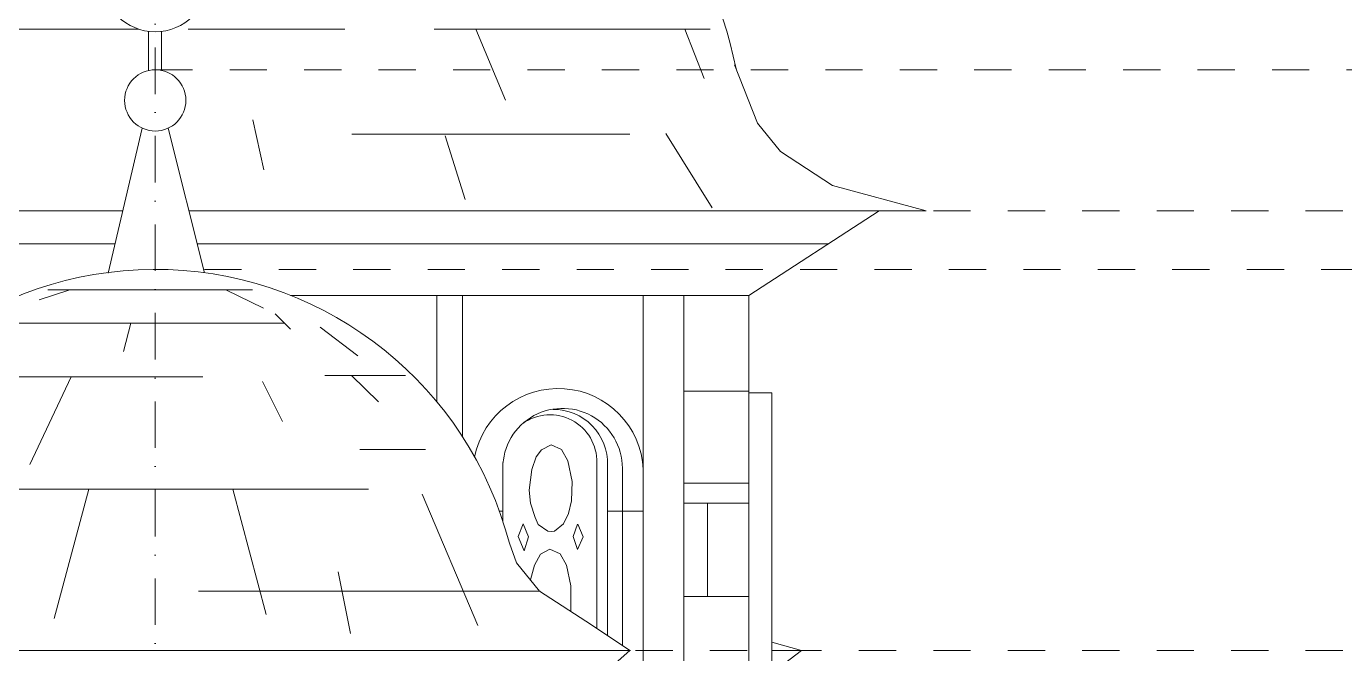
# Model space of a CAD drawing. Header units: millimetres. Extents: x -490789 to -449459, y 209001 to 327650.
# Drawn here: x -475692 to -470695, y 291177 to 293554 of the extents above; entities that cross this region are included whole.
import ezdxf

# ---------------------------------------------------------------- set-up
doc = ezdxf.new("R2010")
doc.units = ezdxf.units.MM
doc.header["$MEASUREMENT"] = 0
doc.linetypes.add('Штриховая', pattern=[282.222223, 141.111112, -141.111112])
doc.linetypes.add('Штрихпунктирная', pattern=[335.138881, 176.388884, -88.194442, 0, -70.555556])
for name, color, linetype, lineweight in [('0_Ном._пера__7_Ном._пера__5_Ном._пера__5', 5, 'Continuous', 18), ('0_Ном._пера__7_Ном._пера__7_Ном._пера__1', 1, 'Continuous', 18), ('0_Ном._пера__7_Ном._пера__7_Ном._пера__7', 7, 'Continuous', 18), ('0_Ном._пера__7_Ном._пера__8_Ном._пера__8', 8, 'Continuous', 18), ('0_Ном_пера__14_Ном_пера__14_Ном_пера__14_Ном_пера__14_Ном_пера__14_Ном_пера__14_Ном_пера__14_Ном_пера__14_Ном_пера__14_Ном_пера__14_Ном_пера__14_Ном_пера__14_Ном_пера__14_Ном_пера__14_Ном_пера__14_Ном_пера__14_Ном_пера__14_Ном._пера__14_Ном_пера__14_Ном_2_Ном._пера__8', 8, 'Continuous', 18), ('0_Ном_пера__15_Ном_пера__15_Ном_пера__15_Ном_пера__15_Ном_пера__15_Ном_пера__15_Ном_пера__15_Ном_пера__15_Ном_пера__15_Ном_пера__15_Ном_пера__15_Ном_пера__15_Ном_пера__15_Ном_пера__15_Ном_пера__15_Ном._пера__15_Ном_пера__15_Ном._пера__15_Ном_пера__15_Но_1_Ном._пера__8', 8, 'Continuous', 18), ('0_Ном_пера__1_Ном_пера__1_Ном_пера__1_Ном._пера__1_Ном_пера__1_Ном_пера__1_Ном_пера__1_Ном_пера__1_Ном_пера__1_Ном_пера__1_Ном_пера__1_Ном_пера__1_Ном_пера__1_Ном_пера__1_Ном_пера__1_Ном_пера__1_Ном_пера__1_Ном_пера__1_Ном_пера__1_Ном_пера__1_Ном_пера___D_Ном._пера__1', 1, 'Continuous', 18), ('0_Ном_пера__1_Ном_пера__1_Ном_пера__1_Ном_пера__1_Ном_пера__1_Ном_пера__1_Ном_пера__1_Ном_пера__1_Ном_пера__1_Ном_пера__12_Ном_пера__12_Ном_пера__12_Ном_пера__12_Ном_пера__12_Ном_пера__12_Ном_пера__12_Ном_пера__12_Ном_пера__1_Ном_пера__1_Ном_пера__1_Ном_9_Ном._пера__12', 12, 'Continuous', 18), ('0_Ном_пера__5_Ном_пера__5_Ном_пера__5_Ном_пера__5_Ном_пера__5_Ном_пера__5_Ном_пера__5_Ном_пера__5_Ном_пера__5_Ном_пера__5_Ном_пера__5_Ном_пера__5_Ном_пера__5_Ном_пера__5_Ном_пера__5_Ном_пера__5_Ном._пера__5_Ном_пера__5_Ном_пера__5_Ном_пера__5_Ном_пера___7_Ном._пера__5', 5, 'Continuous', 18), ('0_Ном_пера__7_Ном._пера__7_Ном_пера__7_Ном_пера__7_Ном_пера__7_Ном_пера__7_Ном_пера__7_Ном_пера__7_Ном_пера__7_Ном_пера__7_Ном_пера__7_Ном_пера__7_Ном_пера__7_Ном_пера__7_Ном_пера__7_Ном_пера__7_Ном_пера__7_Ном_пера__7_Ном_пера__7_Ном_пера__7_Ном_пера___7_Ном._пера__7', 7, 'Continuous', 18), ('0_Ном_пера__7_Ном_пера__7_Ном_пера__7_Ном_пера__7_Ном_пера__7_Ном_пера__7_Ном_пера__7_Ном_пера__7_Ном_пера__7_Ном._пера__7_Ном_пера__7_Ном_пера__7_Ном_пера__7_Ном_пера__7_Ном_пера__7_Ном_пера__7_Ном_пера__7_Ном_пера__7_Ном_пера__7_Ном_пера__7_Ном_пера___7_Ном._пера__7', 7, 'Continuous', 18), ('0_Ном_пера__7_Ном_пера__7_Ном_пера__7_Ном_пера__7_Ном_пера__7_Ном_пера__7_Ном_пера__7_Ном_пера__7_Ном_пера__7_Ном_пера__7_Ном_пера__7_Ном_пера__7_Ном_пера__7_Ном_пера__7_Ном_пера__7_Ном_пера__7_Ном_пера__7_Ном_пера__7_Ном._пера__7_Ном_пера__7_Ном._пера__5_Ном._пера__7', 7, 'Continuous', 18), ('0_Ном_пера__7_Ном_пера__7_Ном_пера__7_Ном_пера__7_Ном_пера__7_Ном_пера__7_Ном_пера__7_Ном_пера__7_Ном_пера__7_Ном_пера__7_Ном_пера__7_Ном_пера__7_Ном_пера__7_Ном_пера__7_Ном_пера__7_Ном_пера__7_Ном_пера__7_Ном_пера__7_Ном_пера__7_Ном_пера__7_Ном_пера__7_C_Ном._пера__1', 1, 'Continuous', 18), ('0_Ном_пера__7_Ном_пера__7_Ном_пера__7_Ном_пера__7_Ном_пера__7_Ном_пера__7_Ном_пера__7_Ном_пера__7_Ном_пера__7_Ном_пера__7_Ном_пера__7_Ном_пера__7_Ном_пера__7_Ном_пера__7_Ном_пера__7_Ном_пера__7_Ном_пера__7_Ном_пера__7_Ном_пера__7_Ном_пера__7_Ном_пера__7_C_Ном._пера__7', 7, 'Continuous', 18), ('0_Ном_пера__7_Ном_пера__7_Ном_пера__7_Ном_пера__7_Ном_пера__7_Ном_пера__7_Ном_пера__7_Ном_пера__7_Ном_пера__7_Ном_пера__7_Ном_пера__7_Ном_пера__7_Ном_пера__7_Ном_пера__7_Ном_пера__7_Ном_пера__7_Ном_пера__7_Ном_пера__7_Ном_пера__7_Ном_пера__7_Ном_пера__7_C_Ном._пера__8', 8, 'Continuous', 18), ('0_Ном_пера__7_Ном_пера__7_Ном_пера__7_Ном_пера__7_Ном_пера__7_Ном_пера__7_Ном_пера__7_Ном_пера__7_Ном_пера__7_Ном_пера__7_Ном_пера__7_Ном_пера__7_Ном_пера__7_Ном_пера__7_Ном_пера__7_Ном_пера__7_Ном_пера__7_Ном_пера__7_Ном_пера__7_Ном_пера__7_Ном_пера__7_E_Ном._пера__7', 7, 'Continuous', 18), ('hatch_Ном_пера__254_Ном_пера__254_Ном_пера__254_Ном._пера__254_Ном_пера__254_Ном._пера__9_Ном_пера__9_Ном_пера__9_Ном_пера__12_Ном_пера__12_Ном_пера__12_Ном_пера__12_Ном_пера__12_Ном_пера__12_Ном_пера__12_Ном_пера__12_Ном_пера__12_Ном_пера__12_Ном_пера__2_Ном._пера__7', 7, 'Continuous', 18), ('Line 0.25_Ном_пера__7_Ном_пера__7_Ном_пера__7_Ном_пера__7_Ном_пера__7_Ном_пера__7_Ном_пера__7_Ном_пера__7_Ном_пера__7_Ном_пера__7_Ном_пера__7_Ном._пера__7_Ном._пера__7_Ном._пера__7_Ном._пера__7_Ном._пера__102_Ном._пера__102', 102, 'Continuous', 18)]:
    doc.layers.add(name, color=color, linetype=linetype, lineweight=lineweight)

msp = doc.modelspace()

# ---------------------------------------------------------------- linework, layer by layer
at = {"layer": '0_Ном._пера__7_Ном._пера__5_Ном._пера__5', "linetype": 'Continuous'}
for p, q in [((-473739.1, 291949.6), (-473702.9, 291968.3)), ((-473702.9, 291968.3), (-473663.8, 291950.4)), ((-473776.5, 291875.1), (-473759.4, 291922.9)), ((-473759.4, 291922.9), (-473739.1, 291949.6)), ((-473663.8, 291950.4), (-473640.1, 291907.7)), ((-473786.7, 291796.6), (-473776.5, 291875.1)), ((-473640.1, 291907.7), (-473623.5, 291829.5)), ((-473623.5, 291829.5), (-473625.9, 291756)), ((-473781.7, 291747.3), (-473786.7, 291796.6)), ((-473763.5, 291693), (-473781.7, 291747.3)), ((-473625.9, 291756), (-473637.7, 291708.6)), ((-473752.7, 291666.5), (-473763.5, 291693)), ((-473716.1, 291640.6), (-473752.7, 291666.5)), ((-473656.7, 291668.3), (-473690.6, 291640.6)), ((-473637.7, 291708.6), (-473656.7, 291668.3)), ((-473716.1, 291640.6), (-473702.9, 291640.1)), ((-473690.4, 291640.7), (-473702.9, 291640.1)), ((-473743.9, 291554.4), (-473707.7, 291573.2)), ((-473707.7, 291573.2), (-473668.6, 291555.2)), ((-473766.1, 291512), (-473781.3, 291456.2)), ((-473743.9, 291554.4), (-473766.1, 291512)), ((-473668.6, 291555.2), (-473644.9, 291512.5)), ((-473644.9, 291512.5), (-473628.3, 291434.3)), ((-473628.3, 291434.3), (-473628.3, 291388.4)), ((-473628.3, 291388.4), (-473628.3, 291336.8))]:
    msp.add_line(p, q, dxfattribs=at)
at = {"layer": '0_Ном._пера__7_Ном._пера__7_Ном._пера__1', "linetype": 'Continuous'}
msp.add_line((-473885.9, 291901.4), (-473885.9, 291717.1), dxfattribs=at)
for centre, radius, start, end in [((-473676.4, 291858.5), 323.2, 2.9811, 168.5328), ((-473659.7, 291879.6), 226.7, 359.9846, 183.6848), ((-473695.6, 291896), 206.7, 358.7769, 90.1004)]:
    msp.add_arc(centre, radius, start, end, dxfattribs=at)
at = {"layer": '0_Ном._пера__7_Ном._пера__7_Ном._пера__7', "linetype": 'Continuous'}
for p, q in [((-472920.8, 293186.9), (-473007.6, 293407.8)), ((-475253.8, 293168.4), (-475382.3, 292619.2)), ((-475017.4, 292619.3), (-475155.1, 293167.8)), ((-472833.2, 293079.2), (-472920.8, 293186.9)), ((-472636.1, 292951.1), (-472833.2, 293079.2)), ((-472281.4, 292855), (-472636.1, 292951.1)), ((-478128.6, 292855), (-475327.1, 292855)), ((-475076.6, 292855), (-472281.4, 292855)), ((-472953.7, 292534.3), (-472460.2, 292855)), ((-477724.7, 292729.4), (-475356.5, 292729.4)), ((-475045.1, 292729.4), (-472653.5, 292729.4)), ((-472953.7, 292534.3), (-474690.4, 292534.3)), ((-474135.9, 292130.9), (-474135.9, 292534.3)), ((-474038.7, 292534.3), (-474038.7, 291998.4)), ((-473353.8, 292534.3), (-473353.8, 289246.9)), ((-473200.1, 290856.3), (-473200.1, 292534.3)), ((-472953.7, 292534.3), (-472953.7, 291000)), ((-472866.4, 292165.4), (-472953.7, 292165.4)), ((-472866.4, 292165.4), (-472866.4, 291082.1)), ((-473529.8, 291272.6), (-473529.8, 291907.5)), ((-473353.8, 291859.3), (-473353.8, 291473)), ((-473489, 291717.1), (-473489, 291245.6)), ((-473433, 291717.1), (-473433, 291208.6)), ((-473834.5, 291521.5), (-473861.5, 291595.4)), ((-473746.8, 291413.9), (-473834.5, 291521.5)), ((-473549.8, 291285.8), (-473746.8, 291413.9)), ((-473404.3, 291189.6), (-473549.8, 291285.8)), ((-472753.8, 291189.6), (-472866.4, 291220.1)), ((-477000, 291189.6), (-473402.3, 291189.6)), ((-473765.6, 290869), (-473404.3, 291189.6)), ((-472866.4, 291102.6), (-472753.8, 291189.6))]:
    msp.add_line(p, q, dxfattribs=at)
msp.add_circle((-475203.7, 293273.2), 116.1, dxfattribs=at)
for centre, radius, start, end in [((-475203.7, 292911.3), 2254.1, 12.3238, 167.2735), ((-475203.7, 291245.9), 1387, 14.5944, 161.3327), ((-473707.5, 291904.2), 177.7, 358.7769, 125.3307)]:
    msp.add_arc(centre, radius, start, end, dxfattribs=at)
at = {"layer": '0_Ном._пера__7_Ном._пера__8_Ном._пера__8', "linetype": 'Continuous'}
for p, q in [((-475079.1, 293543.6), (-474485, 293543.6)), ((-474458.4, 293145.1), (-473404.3, 293145.1))]:
    msp.add_line(p, q, dxfattribs=at)
at = {"layer": '0_Ном_пера__14_Ном_пера__14_Ном_пера__14_Ном_пера__14_Ном_пера__14_Ном_пера__14_Ном_пера__14_Ном_пера__14_Ном_пера__14_Ном_пера__14_Ном_пера__14_Ном_пера__14_Ном_пера__14_Ном_пера__14_Ном_пера__14_Ном_пера__14_Ном_пера__14_Ном._пера__14_Ном_пера__14_Ном_2_Ном._пера__8', "linetype": 'Continuous'}
for p, q in [((-477275.9, 293542.5), (-475266.1, 293542.5)), ((-474146.2, 293543.6), (-473100.4, 293543.6)), ((-473988.5, 293543.6), (-473876.2, 293274)), ((-473196.9, 293543.6), (-473122.7, 293356.2)), ((-473268.5, 293147.7), (-473092.5, 292866.7)), ((-475530.8, 292553.8), (-475643.7, 292517.3)), ((-475610.9, 292555.9), (-474835.1, 292555.9)), ((-474936.1, 292555.9), (-474792.8, 292486.3)), ((-474748.5, 292464.5), (-474690.5, 292406.5)), ((-475781.5, 292429.3), (-474713.3, 292429.3)), ((-475296.3, 292429.3), (-475324.2, 292322.1)), ((-474578.8, 292414), (-474435.5, 292304.8)), ((-476141.2, 292226.4), (-475023, 292226.4)), ((-475522.3, 292226.4), (-475679.3, 291894.2)), ((-474561.4, 292231), (-474254.8, 292231)), ((-474460.3, 292231), (-474358, 292131.3)), ((-474797.6, 292208.1), (-474721.9, 292056.7)), ((-474428.6, 291950.1), (-474179.3, 291950.1)), ((-476457.1, 291799.9), (-474395.2, 291799.9)), ((-475455.5, 291799.9), (-475586.9, 291309.7)), ((-474910.1, 291799.9), (-474782.9, 291325.3)), ((-474192.1, 291781.5), (-473981.1, 291283.5)), ((-475040.3, 291413.9), (-473744.9, 291413.9))]:
    msp.add_line(p, q, dxfattribs=at)
at = {"layer": '0_Ном_пера__15_Ном_пера__15_Ном_пера__15_Ном_пера__15_Ном_пера__15_Ном_пера__15_Ном_пера__15_Ном_пера__15_Ном_пера__15_Ном_пера__15_Ном_пера__15_Ном_пера__15_Ном_пера__15_Ном_пера__15_Ном_пера__15_Ном._пера__15_Ном_пера__15_Ном._пера__15_Ном_пера__15_Но_1_Ном._пера__8', "linetype": 'Continuous'}
for p, q in [((-474834.1, 293199.7), (-474792.4, 293010)), ((-474510.3, 291487.6), (-474464, 291253.3))]:
    msp.add_line(p, q, dxfattribs=at)
at = {"layer": '0_Ном_пера__1_Ном_пера__1_Ном_пера__1_Ном._пера__1_Ном_пера__1_Ном_пера__1_Ном_пера__1_Ном_пера__1_Ном_пера__1_Ном_пера__1_Ном_пера__1_Ном_пера__1_Ном_пера__1_Ном_пера__1_Ном_пера__1_Ном_пера__1_Ном_пера__1_Ном_пера__1_Ном_пера__1_Ном_пера__1_Ном_пера___D_Ном._пера__1', "linetype": 'Continuous'}
for p, q in [((-473200.1, 291823.4), (-472953.7, 291823.4)), ((-473200.1, 291747.4), (-472953.7, 291747.4))]:
    msp.add_line(p, q, dxfattribs=at)
at = {"layer": '0_Ном_пера__1_Ном_пера__1_Ном_пера__1_Ном_пера__1_Ном_пера__1_Ном_пера__1_Ном_пера__1_Ном_пера__1_Ном_пера__1_Ном_пера__12_Ном_пера__12_Ном_пера__12_Ном_пера__12_Ном_пера__12_Ном_пера__12_Ном_пера__12_Ном_пера__12_Ном_пера__1_Ном_пера__1_Ном_пера__1_Ном_9_Ном._пера__12', "linetype": 'Штрихпунктирная'}
msp.add_line((-475203.7, 278211.6), (-475203.7, 296757.3), dxfattribs=at)
at = {"layer": '0_Ном_пера__5_Ном_пера__5_Ном_пера__5_Ном_пера__5_Ном_пера__5_Ном_пера__5_Ном_пера__5_Ном_пера__5_Ном_пера__5_Ном_пера__5_Ном_пера__5_Ном_пера__5_Ном_пера__5_Ном_пера__5_Ном_пера__5_Ном_пера__5_Ном._пера__5_Ном_пера__5_Ном_пера__5_Ном_пера__5_Ном_пера___7_Ном._пера__5', "linetype": 'Continuous'}
for p, q in [((-473809.6, 291668.4), (-473828, 291621.3)), ((-473809.2, 291668.6), (-473788.8, 291620)), ((-473602.6, 291667.7), (-473619.1, 291620.7)), ((-473602.2, 291667.9), (-473581.8, 291619.3)), ((-473828, 291621.4), (-473805, 291567.2)), ((-473788.8, 291620), (-473805, 291567.2)), ((-473619.1, 291620.7), (-473602.6, 291571.1)), ((-473581.8, 291619.3), (-473602.6, 291571.1))]:
    msp.add_line(p, q, dxfattribs=at)
at = {"layer": '0_Ном_пера__7_Ном._пера__7_Ном_пера__7_Ном_пера__7_Ном_пера__7_Ном_пера__7_Ном_пера__7_Ном_пера__7_Ном_пера__7_Ном_пера__7_Ном_пера__7_Ном_пера__7_Ном_пера__7_Ном_пера__7_Ном_пера__7_Ном_пера__7_Ном_пера__7_Ном_пера__7_Ном_пера__7_Ном_пера__7_Ном_пера___7_Ном._пера__7', "linetype": 'Continuous'}
msp.add_line((-473110.2, 291394.1), (-473110.2, 291747.4), dxfattribs=at)
at = {"layer": '0_Ном_пера__7_Ном_пера__7_Ном_пера__7_Ном_пера__7_Ном_пера__7_Ном_пера__7_Ном_пера__7_Ном_пера__7_Ном_пера__7_Ном._пера__7_Ном_пера__7_Ном_пера__7_Ном_пера__7_Ном_пера__7_Ном_пера__7_Ном_пера__7_Ном_пера__7_Ном_пера__7_Ном_пера__7_Ном_пера__7_Ном_пера___7_Ном._пера__7', "linetype": 'Continuous'}
msp.add_line((-472953.7, 292171.7), (-473200.1, 292171.7), dxfattribs=at)
at = {"layer": '0_Ном_пера__7_Ном_пера__7_Ном_пера__7_Ном_пера__7_Ном_пера__7_Ном_пера__7_Ном_пера__7_Ном_пера__7_Ном_пера__7_Ном_пера__7_Ном_пера__7_Ном_пера__7_Ном_пера__7_Ном_пера__7_Ном_пера__7_Ном_пера__7_Ном_пера__7_Ном_пера__7_Ном._пера__7_Ном_пера__7_Ном._пера__5_Ном._пера__7', "linetype": 'Continuous'}
msp.add_line((-472953.7, 291394.1), (-473200.1, 291394.1), dxfattribs=at)
at = {"layer": '0_Ном_пера__7_Ном_пера__7_Ном_пера__7_Ном_пера__7_Ном_пера__7_Ном_пера__7_Ном_пера__7_Ном_пера__7_Ном_пера__7_Ном_пера__7_Ном_пера__7_Ном_пера__7_Ном_пера__7_Ном_пера__7_Ном_пера__7_Ном_пера__7_Ном_пера__7_Ном_пера__7_Ном_пера__7_Ном_пера__7_Ном_пера__7_C_Ном._пера__1', "linetype": 'Continuous'}
for p, q in [((-473489, 291891.6), (-473489, 291717.1)), ((-473433, 291879.5), (-473433, 291717.1)), ((-473885.9, 291717.1), (-473899.3, 291717.1)), ((-473489, 291717.1), (-473353.8, 291717.1))]:
    msp.add_line(p, q, dxfattribs=at)
at = {"layer": '0_Ном_пера__7_Ном_пера__7_Ном_пера__7_Ном_пера__7_Ном_пера__7_Ном_пера__7_Ном_пера__7_Ном_пера__7_Ном_пера__7_Ном_пера__7_Ном_пера__7_Ном_пера__7_Ном_пера__7_Ном_пера__7_Ном_пера__7_Ном_пера__7_Ном_пера__7_Ном_пера__7_Ном_пера__7_Ном_пера__7_Ном_пера__7_C_Ном._пера__7', "linetype": 'Continuous'}
for p, q in [((-473885.9, 291717.1), (-473885.9, 291678.3)), ((-472866.4, 291189.6), (-472753.8, 291189.6))]:
    msp.add_line(p, q, dxfattribs=at)
at = {"layer": '0_Ном_пера__7_Ном_пера__7_Ном_пера__7_Ном_пера__7_Ном_пера__7_Ном_пера__7_Ном_пера__7_Ном_пера__7_Ном_пера__7_Ном_пера__7_Ном_пера__7_Ном_пера__7_Ном_пера__7_Ном_пера__7_Ном_пера__7_Ном_пера__7_Ном_пера__7_Ном_пера__7_Ном_пера__7_Ном_пера__7_Ном_пера__7_C_Ном._пера__8', "linetype": 'Continuous'}
msp.add_line((-474104.9, 293139.3), (-474028.9, 292897.2), dxfattribs=at)
at = {"layer": '0_Ном_пера__7_Ном_пера__7_Ном_пера__7_Ном_пера__7_Ном_пера__7_Ном_пера__7_Ном_пера__7_Ном_пера__7_Ном_пера__7_Ном_пера__7_Ном_пера__7_Ном_пера__7_Ном_пера__7_Ном_пера__7_Ном_пера__7_Ном_пера__7_Ном_пера__7_Ном_пера__7_Ном_пера__7_Ном_пера__7_Ном_пера__7_E_Ном._пера__7', "linetype": 'Continuous'}
msp.add_circle((-475203.7, 293733.2), 200.1, dxfattribs=at)
at = {"layer": 'hatch_Ном_пера__254_Ном_пера__254_Ном_пера__254_Ном._пера__254_Ном_пера__254_Ном._пера__9_Ном_пера__9_Ном_пера__9_Ном_пера__12_Ном_пера__12_Ном_пера__12_Ном_пера__12_Ном_пера__12_Ном_пера__12_Ном_пера__12_Ном_пера__12_Ном_пера__12_Ном_пера__12_Ном_пера__2_Ном._пера__7', "linetype": 'Continuous'}
for p, q in [((-475229.4, 293534.4), (-475229.4, 293386.5)), ((-475179.5, 293534.6), (-475179.5, 293386.8))]:
    msp.add_line(p, q, dxfattribs=at)
at = {"layer": 'Line 0.25_Ном_пера__7_Ном_пера__7_Ном_пера__7_Ном_пера__7_Ном_пера__7_Ном_пера__7_Ном_пера__7_Ном_пера__7_Ном_пера__7_Ном_пера__7_Ном_пера__7_Ном._пера__7_Ном._пера__7_Ном._пера__7_Ном._пера__7_Ном._пера__102_Ном._пера__102', "linetype": 'Штриховая'}
for p, q in [((-475203.7, 293389.3), (-464939.3, 293389.3)), ((-475076.6, 292855), (-465022.8, 292855)), ((-475017.4, 292632.8), (-464950.4, 292632.8)), ((-475076.6, 291189.6), (-464936.1, 291189.6))]:
    msp.add_line(p, q, dxfattribs=at)

doc.saveas('drawing.dxf')
